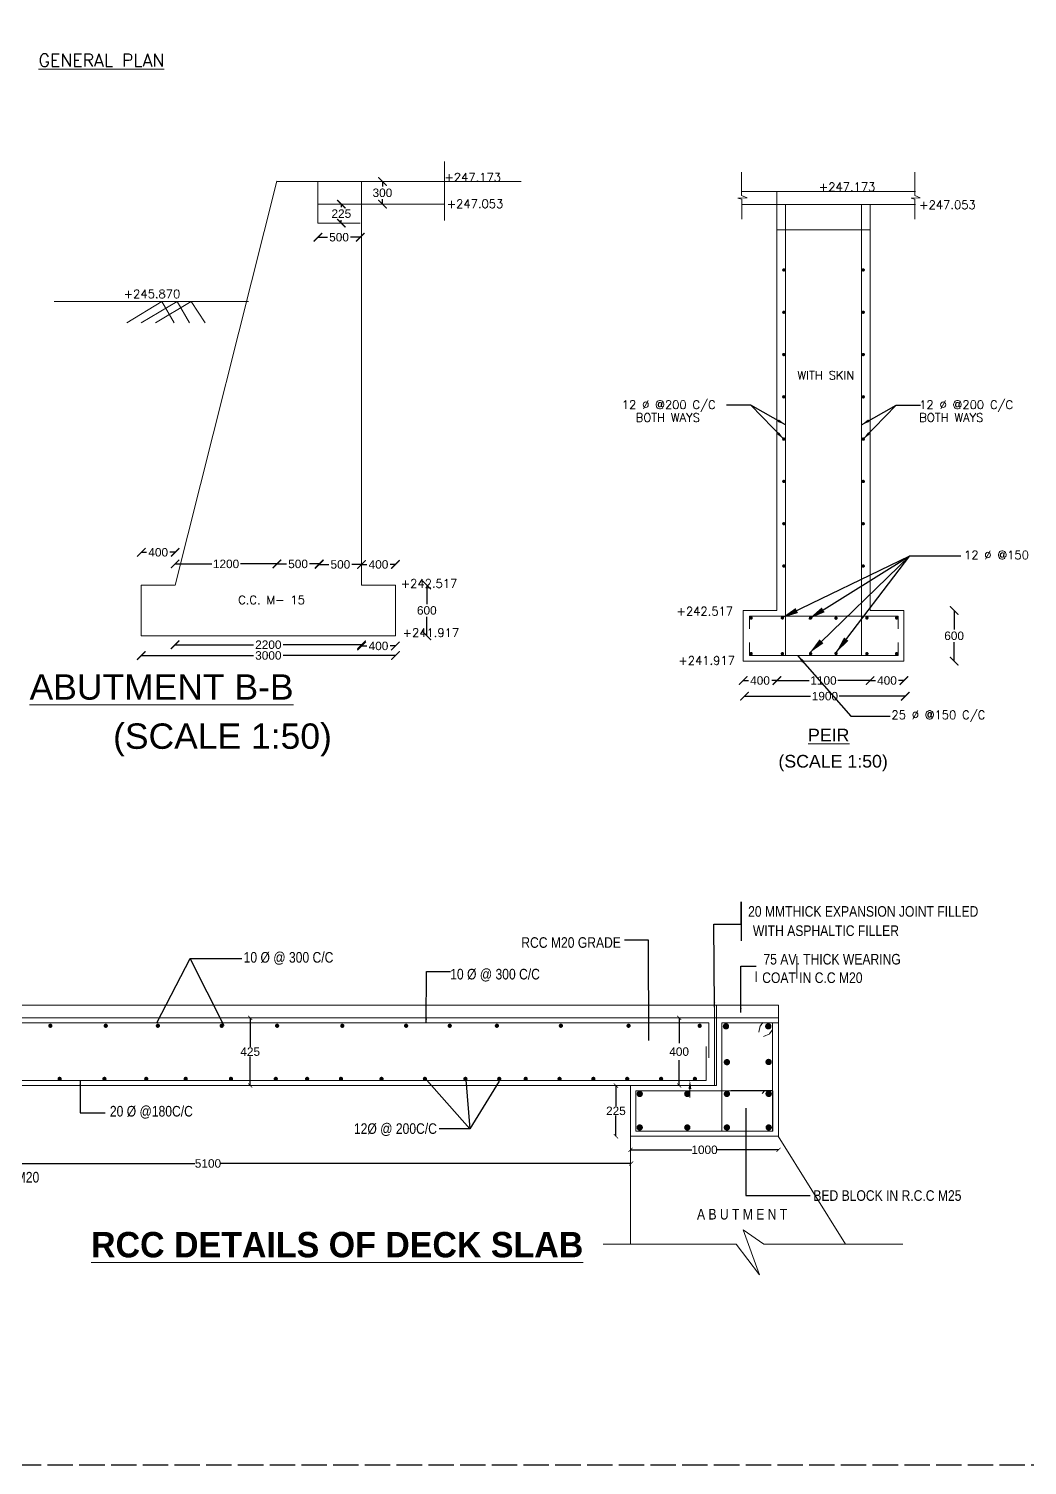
# Model space of a CAD drawing. Header units: feet. Extents: x 231797 to 1357550, y -93095 to 44152.
# Drawn here: x 243270.9 to 243506.9, y 16905 to 17244.6 of the extents above; entities that cross this region are included whole.
import ezdxf

# ---------------------------------------------------------------- set-up
doc = ezdxf.new("R2010")
doc.units = ezdxf.units.FT
doc.header["$LTSCALE"] = 2
doc.header["$MEASUREMENT"] = 0
doc.linetypes.add('ACAD_ISO02W100', pattern=[15, 12, -3])
doc.layers.add('5', color=7, linetype='Continuous')
doc.styles.add('ARIAL NARROW', font='ARIALN.TTF')
doc.styles.add('CITYBLUEPR', font='cityb___.ttf')
doc.styles.add('ROMANS', font='romans')
doc.styles.add('ROMANT', font='romant')
doc.styles.get("Standard").update_dxf_attribs({"font": 'arial.ttf'})
doc.dimstyles.new('100 sc', dxfattribs={"dimtxt": 2, "dimasz": 2, "dimexe": 1.25, "dimexo": 0.625, "dimgap": 0.5, "dimtad": 0, "dimtih": 1, "dimtoh": 1, "dimdec": 0, "dimlfac": 100, "dimtxsty": 'Standard', "dimblk": 'ARCHTICK', "dimcen": 2.5, "dimse1": 1, "dimse2": 1, "dimclrd": 256, "dimclrt": 256, "dimadec": 0, "dimazin": 0, "dimtfac": 1, "dimtdec": 0, "dimtmove": 0, "dimatfit": 3, "dimfxl": 1, "dimarcsym": 0})
doc.dimstyles.new('200SC', dxfattribs={"dimtxt": 2, "dimasz": 1, "dimexe": 0.18, "dimexo": 0.0625, "dimgap": 0.09, "dimtad": 0, "dimtih": 1, "dimtoh": 1, "dimdec": 0, "dimlfac": 200, "dimzin": 0, "dimdsep": 46, "dimtxsty": 'Standard', "dimblk": 'ARCHTICK', "dimcen": 0.09, "dimse1": 1, "dimse2": 1, "dimclrd": 256, "dimclre": 5, "dimclrt": 256, "dimadec": 0, "dimazin": 0, "dimtfac": 1, "dimtdec": 0, "dimtofl": 0, "dimtmove": 0, "dimatfit": 3, "dimfxl": 1, "dimtolj": 1, "dimtzin": 0, "dimarcsym": 0})

# ---------------------------------------------------------------- blocks, each defined once
blk = doc.blocks.new('_ArchTick')
at = {"color": 0, "linetype": 'ByBlock', "const_width": 0.15}
blk.add_lwpolyline([(-0.5, -0.5), (0.5, 0.5)], dxfattribs=at)
blk = doc.blocks.new('*D181')
at = {"lineweight": -2, "transparency": 16777216}
for p, q in [((243439.74, 17090.55), (243441, 17090.55)), ((243447.74, 17090.55), (243446.49, 17090.55))]:
    blk.add_line(p, q, dxfattribs=at)
at = {"layer": 'Defpoints', "color": 0, "transparency": 16777216}
for p in [(243439.74, 17095.12), (243447.74, 17095.12), (243447.74, 17090.55)]:
    blk.add_point(p, dxfattribs=at)
at = {"lineweight": -2, "transparency": 16777216, "xscale": 2, "yscale": 2, "zscale": 2, "rotation": 180}
blk.add_blockref('_ArchTick', (243439.74, 17090.55), dxfattribs=at)
at = {"lineweight": -2, "transparency": 16777216, "xscale": 2, "yscale": 2, "zscale": 2}
blk.add_blockref('_ArchTick', (243447.74, 17090.55), dxfattribs=at)
at = {"lineweight": 13, "transparency": 16777216, "insert": (243443.74, 17090.55), "char_height": 2, "attachment_point": 5}
blk.add_mtext('400', dxfattribs=at)
blk = doc.blocks.new('*D182')
at = {"lineweight": -2, "transparency": 16777216}
for p, q in [((243447.74, 17090.55), (243455.35, 17090.55)), ((243469.74, 17090.55), (243462.13, 17090.55))]:
    blk.add_line(p, q, dxfattribs=at)
at = {"layer": 'Defpoints', "color": 0, "transparency": 16777216}
for p in [(243447.74, 17095.12), (243469.74, 17095.12), (243469.74, 17090.55)]:
    blk.add_point(p, dxfattribs=at)
at = {"lineweight": -2, "transparency": 16777216, "xscale": 2, "yscale": 2, "zscale": 2, "rotation": 180}
blk.add_blockref('_ArchTick', (243447.74, 17090.55), dxfattribs=at)
at = {"lineweight": -2, "transparency": 16777216, "xscale": 2, "yscale": 2, "zscale": 2}
blk.add_blockref('_ArchTick', (243469.74, 17090.55), dxfattribs=at)
at = {"lineweight": 13, "transparency": 16777216, "insert": (243458.74, 17090.55), "char_height": 2, "attachment_point": 5}
blk.add_mtext('1100', dxfattribs=at)
blk = doc.blocks.new('*D183')
at = {"lineweight": -2, "transparency": 16777216}
for p, q in [((243469.74, 17090.55), (243471, 17090.55)), ((243477.74, 17090.55), (243476.49, 17090.55))]:
    blk.add_line(p, q, dxfattribs=at)
at = {"layer": 'Defpoints', "color": 0, "transparency": 16777216}
for p in [(243469.74, 17095.12), (243477.74, 17095.12), (243477.74, 17090.55)]:
    blk.add_point(p, dxfattribs=at)
at = {"lineweight": -2, "transparency": 16777216, "xscale": 2, "yscale": 2, "zscale": 2, "rotation": 180}
blk.add_blockref('_ArchTick', (243469.74, 17090.55), dxfattribs=at)
at = {"lineweight": -2, "transparency": 16777216, "xscale": 2, "yscale": 2, "zscale": 2}
blk.add_blockref('_ArchTick', (243477.74, 17090.55), dxfattribs=at)
at = {"lineweight": 13, "transparency": 16777216, "insert": (243473.74, 17090.55), "char_height": 2, "attachment_point": 5}
blk.add_mtext('400', dxfattribs=at)
blk = doc.blocks.new('*D184')
at = {"lineweight": -2, "transparency": 16777216}
for p, q in [((243440.07, 17086.85), (243455.68, 17086.85)), ((243478.07, 17086.85), (243462.46, 17086.85))]:
    blk.add_line(p, q, dxfattribs=at)
at = {"layer": 'Defpoints', "color": 0, "transparency": 16777216}
for p in [(243440.07, 17097.44), (243478.07, 17097.44), (243478.07, 17086.85)]:
    blk.add_point(p, dxfattribs=at)
at = {"lineweight": -2, "transparency": 16777216, "xscale": 2, "yscale": 2, "zscale": 2, "rotation": 180}
blk.add_blockref('_ArchTick', (243440.07, 17086.85), dxfattribs=at)
at = {"lineweight": -2, "transparency": 16777216, "xscale": 2, "yscale": 2, "zscale": 2}
blk.add_blockref('_ArchTick', (243478.07, 17086.85), dxfattribs=at)
at = {"lineweight": 13, "transparency": 16777216, "insert": (243459.07, 17086.85), "char_height": 2, "attachment_point": 5}
blk.add_mtext('1900', dxfattribs=at)
blk = doc.blocks.new('*D185')
at = {"lineweight": -2, "transparency": 16777216}
for p, q in [((243489.61, 17107.12), (243489.61, 17102.65)), ((243489.61, 17095.12), (243489.61, 17099.6))]:
    blk.add_line(p, q, dxfattribs=at)
at = {"layer": 'Defpoints', "color": 0, "transparency": 16777216}
for p in [(243477.74, 17107.12), (243489.61, 17107.12), (243477.74, 17095.12)]:
    blk.add_point(p, dxfattribs=at)
at = {"lineweight": -2, "transparency": 16777216, "xscale": 2, "yscale": 2, "zscale": 2}
for p, rotation in [((243489.61, 17107.12), 90), ((243489.61, 17095.12), 270)]:
    blk.add_blockref('_ArchTick', p, dxfattribs=dict(at, rotation=rotation))
at = {"lineweight": 13, "transparency": 16777216, "insert": (243489.61, 17101.12), "char_height": 2, "attachment_point": 5}
blk.add_mtext('600', dxfattribs=at)
blk = doc.blocks.new('*D186')
at = {"lineweight": -2, "transparency": 16777216}
for p, q in [((243297.5, 17096.47), (243324.05, 17096.47)), ((243357.56, 17096.47), (243331.01, 17096.47))]:
    blk.add_line(p, q, dxfattribs=at)
at = {"layer": 'Defpoints', "color": 0, "transparency": 16777216}
for p in [(243297.5, 17106.25), (243357.56, 17106.25), (243357.56, 17096.47)]:
    blk.add_point(p, dxfattribs=at)
at = {"lineweight": -2, "transparency": 16777216, "xscale": 2, "yscale": 2, "zscale": 2, "rotation": 180}
blk.add_blockref('_ArchTick', (243297.5, 17096.47), dxfattribs=at)
at = {"lineweight": -2, "transparency": 16777216, "xscale": 2, "yscale": 2, "zscale": 2}
blk.add_blockref('_ArchTick', (243357.56, 17096.47), dxfattribs=at)
at = {"lineweight": 13, "transparency": 16777216, "insert": (243327.53, 17096.47), "char_height": 2, "attachment_point": 5}
blk.add_mtext('3000', dxfattribs=at)
blk = doc.blocks.new('*D187')
at = {"lineweight": -2, "transparency": 16777216}
for p, q in [((243305.5, 17099.01), (243324.03, 17099.01)), ((243349.56, 17099.01), (243331.03, 17099.01))]:
    blk.add_line(p, q, dxfattribs=at)
at = {"layer": 'Defpoints', "color": 0, "transparency": 16777216}
for p in [(243305.5, 17113.12), (243349.56, 17113.12), (243349.56, 17099.01)]:
    blk.add_point(p, dxfattribs=at)
at = {"lineweight": -2, "transparency": 16777216, "xscale": 2, "yscale": 2, "zscale": 2, "rotation": 180}
blk.add_blockref('_ArchTick', (243305.5, 17099.01), dxfattribs=at)
at = {"lineweight": -2, "transparency": 16777216, "xscale": 2, "yscale": 2, "zscale": 2}
blk.add_blockref('_ArchTick', (243349.56, 17099.01), dxfattribs=at)
at = {"lineweight": 13, "transparency": 16777216, "insert": (243327.53, 17099.01), "char_height": 2, "attachment_point": 5}
blk.add_mtext('2200', dxfattribs=at)
blk = doc.blocks.new('*D188')
at = {"lineweight": -2, "transparency": 16777216}
for p, q in [((243305.5, 17118.11), (243314.14, 17118.11)), ((243329.56, 17118.11), (243320.92, 17118.11))]:
    blk.add_line(p, q, dxfattribs=at)
at = {"layer": 'Defpoints', "color": 0, "transparency": 16777216}
for p in [(243329.56, 17118.11), (243329.56, 17118.11), (243305.5, 17113.12)]:
    blk.add_point(p, dxfattribs=at)
at = {"lineweight": -2, "transparency": 16777216, "xscale": 2, "yscale": 2, "zscale": 2, "rotation": 180}
blk.add_blockref('_ArchTick', (243305.5, 17118.11), dxfattribs=at)
at = {"lineweight": -2, "transparency": 16777216, "xscale": 2, "yscale": 2, "zscale": 2}
blk.add_blockref('_ArchTick', (243329.56, 17118.11), dxfattribs=at)
at = {"lineweight": 13, "transparency": 16777216, "insert": (243317.53, 17118.11), "char_height": 2, "attachment_point": 5}
blk.add_mtext('1200', dxfattribs=at)
blk = doc.blocks.new('*D189')
at = {"lineweight": -2, "transparency": 16777216}
for p, q in [((243349.56, 17117.99), (243350.82, 17117.99)), ((243357.56, 17117.99), (243356.31, 17117.99))]:
    blk.add_line(p, q, dxfattribs=at)
at = {"layer": 'Defpoints', "color": 0, "transparency": 16777216}
for p in [(243357.56, 17117.99), (243349.56, 17113.12), (243357.56, 17113.12)]:
    blk.add_point(p, dxfattribs=at)
at = {"lineweight": -2, "transparency": 16777216, "xscale": 2, "yscale": 2, "zscale": 2, "rotation": 180}
blk.add_blockref('_ArchTick', (243349.56, 17117.99), dxfattribs=at)
at = {"lineweight": -2, "transparency": 16777216, "xscale": 2, "yscale": 2, "zscale": 2}
blk.add_blockref('_ArchTick', (243357.56, 17117.99), dxfattribs=at)
at = {"lineweight": 13, "transparency": 16777216, "insert": (243353.56, 17117.99), "char_height": 2, "attachment_point": 5}
blk.add_mtext('400', dxfattribs=at)
blk = doc.blocks.new('*D190')
at = {"lineweight": -2, "transparency": 16777216}
for p, q in [((243339.56, 17117.99), (243341.86, 17117.99)), ((243349.56, 17117.99), (243347.27, 17117.99))]:
    blk.add_line(p, q, dxfattribs=at)
at = {"layer": 'Defpoints', "color": 0, "transparency": 16777216}
for p in [(243339.56, 17117.99), (243339.56, 17113.12), (243349.56, 17113.12)]:
    blk.add_point(p, dxfattribs=at)
at = {"lineweight": -2, "transparency": 16777216, "xscale": 2, "yscale": 2, "zscale": 2, "rotation": 180}
blk.add_blockref('_ArchTick', (243339.56, 17117.99), dxfattribs=at)
at = {"lineweight": -2, "transparency": 16777216, "xscale": 2, "yscale": 2, "zscale": 2}
blk.add_blockref('_ArchTick', (243349.56, 17117.99), dxfattribs=at)
at = {"lineweight": 13, "transparency": 16777216, "insert": (243344.56, 17117.99), "char_height": 2, "attachment_point": 5}
blk.add_mtext('500', dxfattribs=at)
blk = doc.blocks.new('*D191')
at = {"lineweight": -2, "transparency": 16777216}
for p, q in [((243329.56, 17118.11), (243331.86, 17118.11)), ((243339.56, 17118.11), (243337.27, 17118.11))]:
    blk.add_line(p, q, dxfattribs=at)
at = {"layer": 'Defpoints', "color": 0, "transparency": 16777216}
for p in [(243329.56, 17118.11), (243329.56, 17113.12), (243339.56, 17113.12)]:
    blk.add_point(p, dxfattribs=at)
at = {"lineweight": -2, "transparency": 16777216, "xscale": 2, "yscale": 2, "zscale": 2, "rotation": 180}
blk.add_blockref('_ArchTick', (243329.56, 17118.11), dxfattribs=at)
at = {"lineweight": -2, "transparency": 16777216, "xscale": 2, "yscale": 2, "zscale": 2}
blk.add_blockref('_ArchTick', (243339.56, 17118.11), dxfattribs=at)
at = {"lineweight": 13, "transparency": 16777216, "insert": (243334.56, 17118.11), "char_height": 2, "attachment_point": 5}
blk.add_mtext('500', dxfattribs=at)
blk = doc.blocks.new('*D192')
at = {"lineweight": -2, "transparency": 16777216}
for p, q in [((243297.5, 17120.86), (243298.75, 17120.86)), ((243305.5, 17120.86), (243304.25, 17120.86))]:
    blk.add_line(p, q, dxfattribs=at)
at = {"layer": 'Defpoints', "color": 0, "transparency": 16777216}
for p in [(243297.5, 17120.86), (243297.5, 17113.12), (243305.5, 17113.12)]:
    blk.add_point(p, dxfattribs=at)
at = {"lineweight": -2, "transparency": 16777216, "xscale": 2, "yscale": 2, "zscale": 2, "rotation": 180}
blk.add_blockref('_ArchTick', (243297.5, 17120.86), dxfattribs=at)
at = {"lineweight": -2, "transparency": 16777216, "xscale": 2, "yscale": 2, "zscale": 2}
blk.add_blockref('_ArchTick', (243305.5, 17120.86), dxfattribs=at)
at = {"lineweight": 13, "transparency": 16777216, "insert": (243301.5, 17120.86), "char_height": 2, "attachment_point": 5}
blk.add_mtext('400', dxfattribs=at)
blk = doc.blocks.new('*D193')
at = {"lineweight": -2, "transparency": 16777216}
for p, q in [((243364.98, 17113.12), (243364.98, 17108.64)), ((243364.98, 17101.12), (243364.98, 17105.6))]:
    blk.add_line(p, q, dxfattribs=at)
at = {"layer": 'Defpoints', "color": 0, "transparency": 16777216}
for p in [(243357.56, 17113.12), (243364.98, 17113.12), (243357.56, 17101.12)]:
    blk.add_point(p, dxfattribs=at)
at = {"lineweight": -2, "transparency": 16777216, "xscale": 2, "yscale": 2, "zscale": 2}
for p, rotation in [((243364.98, 17113.12), 90), ((243364.98, 17101.12), 270)]:
    blk.add_blockref('_ArchTick', p, dxfattribs=dict(at, rotation=rotation))
at = {"lineweight": 13, "transparency": 16777216, "insert": (243364.98, 17107.12), "char_height": 2, "attachment_point": 5}
blk.add_mtext('600', dxfattribs=at)
blk = doc.blocks.new('*D194')
at = {"lineweight": -2, "transparency": 16777216}
for p, q in [((243349.56, 17098.72), (243350.82, 17098.72)), ((243357.56, 17098.72), (243356.31, 17098.72))]:
    blk.add_line(p, q, dxfattribs=at)
at = {"layer": 'Defpoints', "color": 0, "transparency": 16777216}
for p in [(243349.56, 17101.12), (243349.56, 17098.72), (243357.56, 17101.12)]:
    blk.add_point(p, dxfattribs=at)
at = {"lineweight": -2, "transparency": 16777216, "xscale": 2, "yscale": 2, "zscale": 2, "rotation": 180}
blk.add_blockref('_ArchTick', (243349.56, 17098.72), dxfattribs=at)
at = {"lineweight": -2, "transparency": 16777216, "xscale": 2, "yscale": 2, "zscale": 2}
blk.add_blockref('_ArchTick', (243357.56, 17098.72), dxfattribs=at)
at = {"lineweight": 13, "transparency": 16777216, "insert": (243353.56, 17098.72), "char_height": 2, "attachment_point": 5}
blk.add_mtext('400', dxfattribs=at)
blk = doc.blocks.new('*D195')
at = {"lineweight": -2, "transparency": 16777216}
for p, q in [((243354.49, 17208.52), (243354.49, 17207.36)), ((243354.49, 17203.16), (243354.49, 17204.32))]:
    blk.add_line(p, q, dxfattribs=at)
at = {"layer": 'Defpoints', "color": 0, "transparency": 16777216}
for p in [(243349.24, 17208.52), (243354.49, 17208.52), (243349.24, 17203.16)]:
    blk.add_point(p, dxfattribs=at)
at = {"lineweight": -2, "transparency": 16777216, "xscale": 2, "yscale": 2, "zscale": 2}
for p, rotation in [((243354.49, 17208.52), 90), ((243354.49, 17203.16), 270)]:
    blk.add_blockref('_ArchTick', p, dxfattribs=dict(at, rotation=rotation))
at = {"lineweight": 13, "transparency": 16777216, "insert": (243354.49, 17205.84), "char_height": 2, "attachment_point": 5}
blk.add_mtext('300', dxfattribs=at)
blk = doc.blocks.new('*D196')
at = {"lineweight": -2, "transparency": 16777216}
for p, q in [((243344.78, 17203.16), (243344.78, 17202.43)), ((243344.78, 17198.66), (243344.78, 17199.39))]:
    blk.add_line(p, q, dxfattribs=at)
at = {"layer": 'Defpoints', "color": 0, "transparency": 16777216}
for p in [(243344.78, 17203.16), (243349.24, 17203.16), (243349.24, 17198.66)]:
    blk.add_point(p, dxfattribs=at)
at = {"lineweight": -2, "transparency": 16777216, "xscale": 2, "yscale": 2, "zscale": 2}
for p, rotation in [((243344.78, 17203.16), 90), ((243344.78, 17198.66), 270)]:
    blk.add_blockref('_ArchTick', p, dxfattribs=dict(at, rotation=rotation))
at = {"lineweight": 13, "transparency": 16777216, "insert": (243344.78, 17200.91), "char_height": 2, "attachment_point": 5}
blk.add_mtext('225', dxfattribs=at)
blk = doc.blocks.new('*D197')
at = {"lineweight": -2, "transparency": 16777216}
for p, q in [((243339.24, 17195.34), (243341.54, 17195.34)), ((243349.24, 17195.34), (243346.95, 17195.34))]:
    blk.add_line(p, q, dxfattribs=at)
at = {"layer": 'Defpoints', "color": 0, "transparency": 16777216}
for p in [(243339.24, 17198.66), (243349.24, 17198.66), (243349.24, 17195.34)]:
    blk.add_point(p, dxfattribs=at)
at = {"lineweight": -2, "transparency": 16777216, "xscale": 2, "yscale": 2, "zscale": 2, "rotation": 180}
blk.add_blockref('_ArchTick', (243339.24, 17195.34), dxfattribs=at)
at = {"lineweight": -2, "transparency": 16777216, "xscale": 2, "yscale": 2, "zscale": 2}
blk.add_blockref('_ArchTick', (243349.24, 17195.34), dxfattribs=at)
at = {"lineweight": 13, "transparency": 16777216, "insert": (243344.24, 17195.34), "char_height": 2, "attachment_point": 5}
blk.add_mtext('500', dxfattribs=at)
blk = doc.blocks.new('*D243')
at = {"lineweight": -2, "ltscale": 0.25, "transparency": 16777216}
for p, q in [((243413.13, 16979.61), (243427.64, 16979.61)), ((243448.1, 16979.61), (243433.6, 16979.61))]:
    blk.add_line(p, q, dxfattribs=at)
at = {"layer": 'Defpoints', "color": 0, "ltscale": 0.25, "transparency": 16777216}
for p in [(243413.13, 16982.6), (243448.1, 16982.6), (243448.1, 16979.61)]:
    blk.add_point(p, dxfattribs=at)
at = {"lineweight": -2, "ltscale": 0.25, "transparency": 16777216, "rotation": 180}
blk.add_blockref('_ArchTick', (243413.13, 16979.61), dxfattribs=at)
at = {"lineweight": -2, "ltscale": 0.25, "transparency": 16777216}
blk.add_blockref('_ArchTick', (243448.1, 16979.61), dxfattribs=at)
at = {"lineweight": 13, "ltscale": 0.25, "transparency": 16777216, "insert": (243430.62, 16979.61), "char_height": 2, "attachment_point": 5}
blk.add_mtext('\\A1;1000', dxfattribs=at)
blk = doc.blocks.new('*D244')
at = {"lineweight": -2, "ltscale": 0.25, "transparency": 16777216}
for p, q in [((243409.68, 16994.82), (243409.68, 16989.93)), ((243409.68, 16982.82), (243409.68, 16987.71))]:
    blk.add_line(p, q, dxfattribs=at)
at = {"layer": 'Defpoints', "color": 0, "ltscale": 0.25, "transparency": 16777216}
for p in [(243432.98, 16994.82), (243409.68, 16982.82), (243413.15, 16982.82)]:
    blk.add_point(p, dxfattribs=at)
at = {"lineweight": -2, "ltscale": 0.25, "transparency": 16777216}
for p, rotation in [((243409.68, 16994.82), 90), ((243409.68, 16982.82), 270)]:
    blk.add_blockref('_ArchTick', p, dxfattribs=dict(at, rotation=rotation))
at = {"lineweight": 13, "ltscale": 0.25, "transparency": 16777216, "insert": (243409.68, 16988.82), "char_height": 2, "attachment_point": 5}
blk.add_mtext('\\A1;225', dxfattribs=at)
blk = doc.blocks.new('*D245')
at = {"lineweight": -2, "ltscale": 0.25, "transparency": 16777216}
for p, q in [((243213.24, 16976.38), (243310.19, 16976.38)), ((243413.28, 16976.38), (243316.33, 16976.38))]:
    blk.add_line(p, q, dxfattribs=at)
at = {"layer": 'Defpoints', "color": 0, "ltscale": 0.25, "transparency": 16777216}
for p in [(243213.24, 16990.83), (243413.28, 16990.76), (243213.24, 16976.38)]:
    blk.add_point(p, dxfattribs=at)
at = {"lineweight": -2, "ltscale": 0.25, "transparency": 16777216, "rotation": 180}
blk.add_blockref('_ArchTick', (243213.24, 16976.38), dxfattribs=at)
at = {"lineweight": -2, "ltscale": 0.25, "transparency": 16777216}
blk.add_blockref('_ArchTick', (243413.28, 16976.38), dxfattribs=at)
at = {"lineweight": 13, "ltscale": 0.25, "transparency": 16777216, "insert": (243313.26, 16976.38), "char_height": 2, "attachment_point": 5}
blk.add_mtext('\\A1;5100', dxfattribs=at)
blk = doc.blocks.new('*D267')
at = {"lineweight": -2, "ltscale": 0.25, "transparency": 16777216}
for p, q in [((243323.24, 17010.82), (243323.24, 17003.93)), ((243323.24, 16994.82), (243323.24, 17001.71))]:
    blk.add_line(p, q, dxfattribs=at)
at = {"layer": 'Defpoints', "color": 0, "ltscale": 0.25, "transparency": 16777216}
for p in [(243323.24, 17010.82), (243323.24, 17010.82), (243323.24, 16994.82)]:
    blk.add_point(p, dxfattribs=at)
at = {"lineweight": -2, "ltscale": 0.25, "transparency": 16777216}
for p, rotation in [((243323.24, 17010.82), 90), ((243323.24, 16994.82), 270)]:
    blk.add_blockref('_ArchTick', p, dxfattribs=dict(at, rotation=rotation))
at = {"lineweight": 13, "ltscale": 0.25, "transparency": 16777216, "insert": (243323.24, 17002.82), "char_height": 2, "attachment_point": 5}
blk.add_mtext('\\A1;425', dxfattribs=at)
blk = doc.blocks.new('*D275')
at = {"linetype": 'ACAD_ISO02W100', "lineweight": -2, "ltscale": 0.25, "transparency": 16777216}
for p, q in [((243424.62, 17010.82), (243424.62, 17003.93)), ((243424.62, 16994.82), (243424.62, 17001.71))]:
    blk.add_line(p, q, dxfattribs=at)
at = {"layer": 'Defpoints', "color": 0, "linetype": 'ACAD_ISO02W100', "ltscale": 0.25, "transparency": 16777216}
for p in [(243432.98, 17010.82), (243424.62, 16994.82), (243432.98, 16994.82)]:
    blk.add_point(p, dxfattribs=at)
at = {"linetype": 'ACAD_ISO02W100', "lineweight": -2, "ltscale": 0.25, "transparency": 16777216}
for p, rotation in [((243424.62, 17010.82), 90), ((243424.62, 16994.82), 270)]:
    blk.add_blockref('_ArchTick', p, dxfattribs=dict(at, rotation=rotation))
at = {"linetype": 'ACAD_ISO02W100', "ltscale": 0.25, "transparency": 16777216, "insert": (243424.62, 17002.82), "char_height": 2, "attachment_point": 5}
blk.add_mtext('\\A1;400', dxfattribs=at)

msp = doc.modelspace()

# ---------------------------------------------------------------- linework, layer by layer
at = {"color": 7, "lineweight": 13, "ltscale": 0.25}
for p, q in [((243305.5011, 17113.1163), (243329.5639, 17208.5616)), ((243387.2855, 17208.4816), (243329.5432, 17208.4816)), ((243349.5639, 17208.4816), (243329.5639, 17208.5616)), ((243349.2449, 17208.5228), (243339.2449, 17208.5228)), ((243339.2449, 17208.5228), (243339.2449, 17198.6576)), ((243349.2449, 17208.5228), (243369.5724, 17208.5228)), ((243349.2449, 17203.1576), (243339.2449, 17203.1576)), ((243349.2449, 17203.1576), (243369.1498, 17203.1576)), ((243480.4939, 17206.1163), (243439.2471, 17206.1163)), ((243447.7421, 17107.1249), (243447.7421, 17206.1163)), ((243480.4592, 17203.1163), (243439.3258, 17203.1163)), ((243449.7617, 17203.1163), (243449.7617, 17096.4934)), ((243467.7225, 17203.1163), (243467.7225, 17096.4934)), ((243469.7421, 17107.1249), (243469.7421, 17203.1163)), ((243349.2449, 17198.6576), (243339.2449, 17198.6576)), ((243469.7421, 17197.1163), (243447.7421, 17197.1163)), ((243322.8373, 17180.1763), (243276.9134, 17180.1763)), ((243297.5011, 17113.1163), (243297.5011, 17101.1163)), ((243305.5011, 17113.1163), (243297.5011, 17113.1163)), ((243447.7421, 17107.1249), (243439.7421, 17107.1249)), ((243439.7421, 17107.1249), (243439.7421, 17095.1249)), ((243477.7421, 17107.1249), (243469.7421, 17107.1249)), ((243477.7421, 17095.1249), (243477.7421, 17107.1249)), ((243439.7421, 17095.1249), (243477.7421, 17095.1249)), ((243452.4161, 17025.4028), (243452.4161, 17020.1085)), ((243442.8049, 17019.2993), (243442.8049, 17021.8067)), ((243193.8291, 17013.8193), (243350.5082, 17013.8193)), ((243350.1703, 17013.8193), (243369.4793, 17013.8193)), ((243365.7417, 17013.8193), (243432.9822, 17013.8193)), ((243432.9822, 17013.8193), (243432.9822, 16997.1693)), ((243439.2177, 17013.8193), (243432.9822, 17013.8193)), ((243433.4822, 17013.8193), (243433.4822, 16997.1693)), ((243433.4822, 17013.8009), (243448.1097, 17013.8009)), ((243448.1097, 16982.8193), (243448.1097, 17013.8009)), ((243193.8291, 17010.8193), (243350.5082, 17010.8193)), ((243195.8291, 17009.6193), (243350.5082, 17009.6193)), ((243349.8435, 17010.8193), (243369.4793, 17010.8193)), ((243350.5082, 17009.6193), (243369.4793, 17009.6193)), ((243365.7417, 17010.8193), (243432.9822, 17010.8193)), ((243365.7417, 17009.6193), (243431.6036, 17009.6193)), ((243431.6036, 17009.6193), (243431.6036, 17001.3694)), ((243448.1097, 17010.8193), (243433.0866, 17010.8193)), ((243433.4822, 17010.8193), (243448.1097, 17010.8193)), ((243434.7111, 17009.6193), (243448.1097, 17009.6193)), ((243434.7111, 16997.1749), (243434.7111, 17009.6193)), ((243444.3906, 17009.693), (243443.8774, 17008.9099)), ((243446.6461, 17004.0104), (243446.6461, 17009.6193)), ((243443.7903, 17008.9099), (243443.4637, 17007.4647)), ((243446.0701, 17006.9985), (243444.5772, 17006.3925)), ((243446.5834, 17007.9309), (243445.983, 17006.9985)), ((243430.9822, 16997.1694), (243430.9822, 17004.0193)), ((243446.6461, 16984.0193), (243446.6461, 17004.5218)), ((243195.8291, 16996.0193), (243350.5082, 16996.0193)), ((243350.3336, 16996.0193), (243369.4793, 16996.0193)), ((243365.7417, 16996.0193), (243430.9822, 16996.0193)), ((243430.9822, 16996.0193), (243430.9822, 16997.1749)), ((243432.9822, 16997.1749), (243432.9822, 16994.8193)), ((243433.4822, 16997.1749), (243433.4822, 16994.8193)), ((243434.7111, 16984.0193), (243434.7111, 16997.1749)), ((243193.3491, 16994.8193), (243350.5082, 16994.8193)), ((243193.3491, 16994.8193), (243433.4822, 16994.8193)), ((243350.5082, 16994.8193), (243369.4793, 16994.8193)), ((243365.7417, 16994.8193), (243432.9822, 16994.8193)), ((243413.1517, 16982.8193), (243413.1517, 16994.7809)), ((243414.3517, 16993.5809), (243446.796, 16993.5809)), ((243414.3517, 16984.0193), (243414.3517, 16993.5809)), ((243427.1652, 16994.0193), (243427.1652, 16992.0193)), ((243436.8537, 16993.6193), (243446.6461, 16993.6193)), ((243444.8569, 16993.6193), (243444.2504, 16992.9017)), ((243446.796, 16984.0193), (243446.796, 16993.5809)), ((243413.0866, 16985.8193), (243413.0866, 16957.3398)), ((243413.1517, 16982.8193), (243448.1097, 16982.8193)), ((243414.3517, 16984.0193), (243446.796, 16984.0193)), ((243448.0082, 16982.8193), (243463.9411, 16957.3398)), ((243444.6249, 16957.3398), (243439.7499, 16960.6953)), ((243439.7499, 16960.6953), (243443.6499, 16950.0976)), ((243438.1249, 16957.3398), (243406.6454, 16957.3398)), ((243443.6499, 16950.0976), (243438.1249, 16957.3398)), ((243444.6249, 16957.3398), (243477.4678, 16957.3398))]:
    msp.add_line(p, q, dxfattribs=at)
at = {"color": 7, "lineweight": 13}
for p, q in [((243302.3237, 17180.1763), (243294.0519, 17175.1438)), ((243305.9522, 17180.1763), (243297.4978, 17175.1438)), ((243309.2821, 17180.1763), (243300.8207, 17175.1438)), ((243302.3237, 17180.1763), (243305.257, 17175.1438)), ((243305.9522, 17180.1763), (243308.887, 17175.1438)), ((243309.2821, 17180.1763), (243312.6116, 17175.1438)), ((243441.2153, 17105.7565), (243476.4181, 17105.7565)), ((243441.2153, 17102.7395), (243441.2153, 17105.7565)), ((243476.4181, 17102.7395), (243476.4181, 17105.7565)), ((243441.2153, 17099.5104), (243441.2153, 17096.4934)), ((243476.4181, 17099.5104), (243476.4181, 17096.4934)), ((243441.2153, 17096.4934), (243476.4181, 17096.4934))]:
    msp.add_line(p, q, dxfattribs=at)
at = {"linetype": 'ACAD_ISO02W100', "ltscale": 0.25}
msp.add_lwpolyline([(243013.2302, 17635.0433), (244038.8497, 17635.0433), (244038.8497, 16905.0498), (243013.2302, 16905.0498)], close=True, dxfattribs=at)
at = {"color": 7, "lineweight": 13, "ltscale": 0.25}
for points in [[(243439.3875, 17210.6872), (243439.3875, 17205.1898), (243440.6679, 17204.6742), (243438.5017, 17204.5832), (243439.4027, 17204.3101), (243439.4027, 17199.6015)], [(243480.3394, 17210.6872), (243480.3394, 17205.1898), (243481.6199, 17204.6742), (243479.4536, 17204.5832), (243480.3547, 17204.3101), (243480.3547, 17199.6015)]]:
    msp.add_lwpolyline(points, dxfattribs=at)
at = {"color": 7, "lineweight": 13, "const_width": 0.4}
for points in [[(243449.5612, 17187.6149, 1), (243449.1612, 17187.6149, 1)], [(243467.923, 17187.6149, -1), (243468.323, 17187.6149, -1)], [(243449.5612, 17177.6149, 1), (243449.1612, 17177.6149, 1)], [(243467.923, 17177.6149, -1), (243468.323, 17177.6149, -1)], [(243449.5612, 17167.6149, 1), (243449.1612, 17167.6149, 1)], [(243467.923, 17167.6149, -1), (243468.323, 17167.6149, -1)], [(243449.5612, 17157.6149, 1), (243449.1612, 17157.6149, 1)], [(243467.923, 17157.6149, -1), (243468.323, 17157.6149, -1)], [(243449.5612, 17147.6149, 1), (243449.1612, 17147.6149, 1)], [(243467.923, 17147.6149, -1), (243468.323, 17147.6149, -1)], [(243449.5612, 17137.6149, 1), (243449.1612, 17137.6149, 1)], [(243467.923, 17137.6149, -1), (243468.323, 17137.6149, -1)], [(243449.5612, 17127.6149, 1), (243449.1612, 17127.6149, 1)], [(243467.923, 17127.6149, -1), (243468.323, 17127.6149, -1)], [(243449.5612, 17117.6149, 1), (243449.1612, 17117.6149, 1)], [(243467.923, 17117.6149, -1), (243468.323, 17117.6149, -1)], [(243441.4249, 17105.3336, 1), (243441.8249, 17105.3336, 1)], [(243448.8259, 17105.3582, 1), (243449.2259, 17105.3582, 1)], [(243455.4835, 17105.3362, 1), (243455.8835, 17105.3362, 1)], [(243461.5019, 17105.2962, 1), (243461.9019, 17105.2962, 1)], [(243468.7984, 17105.352, 1), (243469.1984, 17105.352, 1)], [(243475.818, 17105.3511, 1), (243476.218, 17105.3511, 1)], [(243441.4249, 17096.9163, -1), (243441.8249, 17096.9163, -1)], [(243448.8259, 17096.8917, -1), (243449.2259, 17096.8917, -1)], [(243455.4835, 17096.9136, -1), (243455.8835, 17096.9136, -1)], [(243461.5019, 17096.9536, -1), (243461.9019, 17096.9536, -1)], [(243468.7984, 17096.8979, -1), (243469.1984, 17096.8979, -1)], [(243475.818, 17096.8987, -1), (243476.218, 17096.8987, -1)]]:
    msp.add_lwpolyline(points, format="xyb", close=True, dxfattribs=at)
at = {"color": 7, "lineweight": 13, "ltscale": 0.25}
for points, const_width in [([(243275.7563, 17008.9403, 1), (243276.2563, 17008.9403, 1)], 0.5), ([(243288.853, 17008.9403, 1), (243289.353, 17008.9403, 1)], 0.5), ([(243301.1757, 17008.9403, 1), (243301.6757, 17008.9403, 1)], 0.5), ([(243316.2537, 17008.9403, 1), (243316.7537, 17008.9403, 1)], 0.5), ([(243329.3504, 17008.9403, 1), (243329.8504, 17008.9403, 1)], 0.5), ([(243344.7601, 17008.9403, 1), (243345.2601, 17008.9403, 1)], 0.5), ([(243359.8381, 17008.9403, 1), (243360.3381, 17008.9403, 1)], 0.5), ([(243370.1555, 17008.9403, 1), (243370.6555, 17008.9403, 1)], 0.5), ([(243381.2939, 17008.9403, 1), (243381.7939, 17008.9403, 1)], 0.5), ([(243396.4159, 17008.9403, 1), (243396.9159, 17008.9403, 1)], 0.5), ([(243412.4159, 17008.9403, 1), (243412.9159, 17008.9403, 1)], 0.5), ([(243429.224, 17008.9403, 1), (243429.724, 17008.9403, 1)], 0.5), ([(243436.0674, 17008.8123, -1), (243435.3174, 17008.8123, -1)], 0.75), ([(243446.0637, 17008.8123, -1), (243445.3137, 17008.8123, -1)], 0.75), ([(243435.5383, 17000.3434, 1), (243436.2883, 17000.3434, 1)], 0.75), ([(243446.1415, 17000.3817, -1), (243445.3915, 17000.3817, -1)], 0.75), ([(243277.9479, 16996.3858, 1), (243278.4479, 16996.3858, 1)], 0.5), ([(243288.5377, 16996.3858, 1), (243289.0377, 16996.3858, 1)], 0.5), ([(243298.4232, 16996.3858, 1), (243298.9232, 16996.3858, 1)], 0.5), ([(243307.7515, 16996.3858, 1), (243308.2515, 16996.3858, 1)], 0.5), ([(243318.4453, 16996.3858, 1), (243318.9453, 16996.3858, 1)], 0.5), ([(243329.0351, 16996.3858, 1), (243329.5351, 16996.3858, 1)], 0.5), ([(243336.4448, 16996.3858, 1), (243336.9448, 16996.3858, 1)], 0.5), ([(243344.4448, 16996.3858, 1), (243344.9448, 16996.3858, 1)], 0.5), ([(243354.0297, 16996.3858, 1), (243354.5297, 16996.3858, 1)], 0.5), ([(243364.291, 16996.3858, 1), (243364.791, 16996.3858, 1)], 0.5), ([(243373.855, 16996.3858, 1), (243374.355, 16996.3858, 1)], 0.5), ([(243381.855, 16996.3858, 1), (243382.355, 16996.3858, 1)], 0.5), ([(243388.1005, 16996.3858, 1), (243388.6005, 16996.3858, 1)], 0.5), ([(243396.1005, 16996.3858, 1), (243396.6005, 16996.3858, 1)], 0.5), ([(243404.1005, 16996.3858, 1), (243404.6005, 16996.3858, 1)], 0.5), ([(243412.1005, 16996.3858, 1), (243412.6005, 16996.3858, 1)], 0.5), ([(243420.1005, 16996.3858, 1), (243420.6005, 16996.3858, 1)], 0.5), ([(243428.1005, 16996.3858, 1), (243428.6005, 16996.3858, 1)], 0.5), ([(243414.9219, 16992.838, 1), (243415.6719, 16992.838, 1)], 0.75), ([(243426.1798, 16992.838, 1), (243426.9298, 16992.838, 1)], 0.75), ([(243435.5383, 16992.838, 1), (243436.2883, 16992.838, 1)], 0.75), ([(243446.1415, 16992.8763, -1), (243445.3915, 16992.8763, -1)], 0.75), ([(243445.4131, 16992.838, 1), (243446.1631, 16992.838, 1)], 0.75), ([(243414.9219, 16984.8987, 1), (243415.6719, 16984.8987, 1)], 0.75), ([(243426.1798, 16984.8987, 1), (243426.9298, 16984.8987, 1)], 0.75), ([(243435.5383, 16984.8987, 1), (243436.2883, 16984.8987, 1)], 0.75), ([(243445.4131, 16984.8987, 1), (243446.1631, 16984.8987, 1)], 0.75)]:
    msp.add_lwpolyline(points, format="xyb", close=True, dxfattribs=dict(at, const_width=const_width))
msp.add_solid([(243426.8319, 16994.0193), (243427.4986, 16994.0193), (243427.1652, 16996.0193)], dxfattribs=at)
at = {"layer": '5', "color": 7, "lineweight": 13}
for p, q in [((243369.1498, 17213.2197), (243369.1498, 17199.3378)), ((243349.5639, 17113.1163), (243349.5639, 17208.4816)), ((243349.5639, 17113.1163), (243349.5639, 17208.4816)), ((243357.5639, 17113.1163), (243349.5639, 17113.1163)), ((243357.5639, 17101.1163), (243357.5639, 17113.1163)), ((243297.5011, 17101.1163), (243357.5639, 17101.1163))]:
    msp.add_line(p, q, dxfattribs=at)

# ---------------------------------------------------------------- texts
at = {"color": 7, "lineweight": 13, "style": 'ROMANT'}
msp.add_text('%%UGENERAL PLAN', height=3, dxfattribs=at).set_placement((243273.2303, 17235.6646))
at = {"color": 7, "lineweight": 13}
for s, height, p in [('%%UABUTMENT B-B', 6, (243271.102, 17086.0344)), (' (SCALE 1:50)', 6, (243288.5097, 17074.4091)), ('%%UPEIR', 3, (243455.079, 17076.1584)), ('(SCALE 1:50)', 3, (243448.0867, 17069.9746))]:
    msp.add_text(s, height=height, dxfattribs=at).set_placement(p)
at = {"color": 7, "lineweight": 13, "ltscale": 0.25}
for s, height, style, p in [('20 MMTHICK EXPANSION JOINT FILLED', 2.5, 'ARIAL NARROW', (243440.9214, 17034.7251)), ('WITH ASPHALTIC FILLER', 2.5, 'ARIAL NARROW', (243442.0501, 17030.1687)), ('RCC M20 GRADE', 2.5, 'ARIAL NARROW', (243387.311, 17027.371)), (' 10 %%C @ 300 C/C', 2.5, 'ARIAL NARROW', (243320.8956, 17023.8687)), ('75 AV. THICK WEARING', 2.5, 'ARIAL NARROW', (243444.5436, 17023.4238)), ('10 %%C @ 300 C/C', 2.5, 'ARIAL NARROW', (243370.5065, 17019.8967)), ('COAT IN C.C M20', 2.5, 'ARIAL NARROW', (243444.2545, 17019.0554)), ('20 %%C @180C/C', 2.5, 'ARIAL NARROW', (243290.0762, 16987.4902)), ('12%%C @ 200C/C', 2.5, 'ARIAL NARROW', (243347.7551, 16983.3857)), ('BED BLOCK IN R.C.C M20', 2.5, 'ARIAL NARROW', (243238.3849, 16971.8923)), ('BED BLOCK IN R.C.C M25', 2.5, 'ARIAL NARROW', (243456.338, 16967.557)), ('A B U T M E N T', 2.5, 'ARIAL NARROW', (243428.842, 16963.1413)), ('%%URCC DETAILS OF DECK SLAB', 6, 'CITYBLUEPR', (243285.6246, 16954.1971))]:
    msp.add_text(s, height=height, dxfattribs=dict(at, style=style)).set_placement(p)
at = {"layer": '5', "color": 7, "lineweight": 13, "style": 'ROMANS'}
for s, p in [('+247.173', (243369.1498, 17208.5228)), ('+247.173', (243457.6275, 17206.2427)), ('+247.053', (243369.6915, 17202.2525)), ('+247.053', (243481.3435, 17202.0111)), ('+245.870', (243293.3408, 17180.9467)), ('WITH SKIN ', (243452.5721, 17161.7193)), ('12 %%C @200 C/C', (243411.0585, 17154.7509)), ('12 %%C @200 C/C', (243481.3566, 17154.7509)), ('BOTH WAYS', (243414.3477, 17151.718)), ('BOTH WAYS', (243481.3566, 17151.718)), ('12 %%C @150 C/C', (243491.9491, 17119.2255)), ('+242.517', (243358.8195, 17112.4959)), ('C.C. M- 15', (243320.4033, 17108.5946)), ('+242.517', (243423.9942, 17105.9373)), ('+241.917', (243359.257, 17100.8468)), ('+241.917', (243424.4317, 17094.2882)), ('25 %%C @150 C/C', (243474.7891, 17081.4402))]:
    msp.add_text(s, height=2, dxfattribs=at).set_placement(p)

# ---------------------------------------------------------------- dimensions: what is measured, and where the dimension line sits
at = {"color": 7, "lineweight": 13}
for base, p1, p2, text, picture, middle in [((243354.4895, 17208.5228), (243349.2449, 17203.1576), (243349.2449, 17208.5228), '300', '*D195', (243354.4895, 17205.8402)), ((243344.782, 17203.1576), (243349.2449, 17198.6576), (243349.2449, 17203.1576), '225', '*D196', (243344.782, 17200.9076))]:
    dim = msp.add_linear_dim(base=base, p1=p1, p2=p2, angle=90, text=text, dimstyle='100 sc', override={"dimlfac": 50}, dxfattribs=at)
    dim.commit()
    dim.dimension.update_dxf_attribs({"geometry": picture, "text_midpoint": middle})
for base, p1, p2, text, picture, middle in [((243349.2449, 17195.3373), (243339.2449, 17198.6576), (243349.2449, 17198.6576), '500', '*D197', (243344.2449, 17195.3373)), ((243329.5639, 17118.1133), (243305.5011, 17113.1163), (243329.5639, 17118.1133), '1200', '*D188', (243317.5325, 17118.1133)), ((243349.5639, 17099.0085), (243305.5011, 17113.1163), (243349.5639, 17113.1163), '2200', '*D187', (243327.5325, 17099.0085))]:
    dim = msp.add_linear_dim(base=base, p1=p1, p2=p2, text=text, dimstyle='100 sc', override={"dimlfac": 50}, dxfattribs=at)
    dim.commit()
    dim.dimension.update_dxf_attribs({"geometry": picture, "text_midpoint": middle})
for base, p1, p2, picture, middle in [((243297.5011, 17120.8615), (243305.5011, 17113.1163), (243297.5011, 17113.1163), '*D192', (243301.5011, 17120.8615)), ((243329.5639, 17118.1133), (243339.5639, 17113.1163), (243329.5639, 17113.1163), '*D191', (243334.5639, 17118.1133)), ((243357.5639, 17117.993), (243349.5639, 17113.1163), (243357.5639, 17113.1163), '*D189', (243353.5639, 17117.993)), ((243349.5639, 17098.7154), (243357.5639, 17101.1163), (243349.5639, 17101.1163), '*D194', (243353.5639, 17098.7154))]:
    dim = msp.add_linear_dim(base=base, p1=p1, p2=p2, dimstyle='100 sc', override={"dimlfac": 50}, dxfattribs=at)
    dim.commit()
    dim.dimension.update_dxf_attribs({"geometry": picture, "text_midpoint": middle})
for base, p1, p2, text, picture, middle in [((243339.5639, 17117.993), (243349.5639, 17113.1163), (243339.5639, 17113.1163), '500', '*D190', (243344.5639, 17117.993)), ((243357.5639, 17096.4748), (243297.5011, 17106.2472), (243357.5639, 17106.2472), '3000', '*D186', (243327.5325, 17096.4748))]:
    dim = msp.add_linear_dim(base=base, p1=p1, p2=p2, text=text, dimstyle='100 sc', override={"dimlfac": 50}, dxfattribs=at)
    dim.commit()
    dim.dimension.update_dxf_attribs({"geometry": picture, "text_midpoint": middle, "dimtype": 160})
dim = msp.add_linear_dim(base=(243364.9796, 17113.1163), p1=(243357.5639, 17101.1163), p2=(243357.5639, 17113.1163), angle=90, dimstyle='100 sc', override={"dimlfac": 50}, dxfattribs=at)
dim.commit()
dim.dimension.update_dxf_attribs({"geometry": '*D193', "text_midpoint": (243364.9796, 17107.1163)})
dim = msp.add_linear_dim(base=(243489.6062, 17107.1249), p1=(243477.7421, 17095.1249), p2=(243477.7421, 17107.1249), angle=90, text='600', dimstyle='100 sc', dxfattribs=at)
dim.commit()
dim.dimension.update_dxf_attribs({"geometry": '*D185', "text_midpoint": (243489.6062, 17101.1249)})
for base, p1, p2, text, picture, middle in [((243447.7421, 17090.5511), (243439.7421, 17095.1249), (243447.7421, 17095.1249), '400', '*D181', (243443.7421, 17090.5511)), ((243478.0731, 17086.848), (243440.0731, 17097.4394), (243478.0731, 17097.4394), '1900', '*D184', (243459.0731, 17086.848)), ((243469.7421, 17090.5511), (243447.7421, 17095.1249), (243469.7421, 17095.1249), '1100', '*D182', (243458.7421, 17090.5511)), ((243477.7421, 17090.5511), (243469.7421, 17095.1249), (243477.7421, 17095.1249), '400', '*D183', (243473.7421, 17090.5511))]:
    dim = msp.add_linear_dim(base=base, p1=p1, p2=p2, text=text, dimstyle='100 sc', dxfattribs=at)
    dim.commit()
    dim.dimension.update_dxf_attribs({"geometry": picture, "text_midpoint": middle})
at = {"color": 7, "lineweight": 13, "ltscale": 0.25}
for base, p1, p2, text, picture, middle in [((243323.2359, 17010.8193), (243323.2359, 16994.8193), (243323.2359, 17010.8193), '425', '*D267', (243323.2359, 17002.8193)), ((243409.6791, 16982.8193), (243432.9822, 16994.8193), (243413.1517, 16982.8193), '225', '*D244', (243409.6791, 16988.8193))]:
    dim = msp.add_linear_dim(base=base, p1=p1, p2=p2, angle=90, text=text, dimstyle='200SC', dxfattribs=at)
    dim.commit()
    dim.dimension.update_dxf_attribs({"geometry": picture, "text_midpoint": middle})
at = {"linetype": 'ACAD_ISO02W100', "ltscale": 0.25}
dim = msp.add_linear_dim(base=(243424.6159, 16994.8193), p1=(243432.9822, 17010.8193), p2=(243432.9822, 16994.8193), angle=90, text='400', dimstyle='200SC', dxfattribs=at)
dim.commit()
dim.dimension.update_dxf_attribs({"geometry": '*D275', "text_midpoint": (243424.6159, 17002.8193)})
at = {"color": 7, "lineweight": 13, "ltscale": 0.25}
for base, p1, p2, text, picture, middle in [((243213.2447, 16976.3767), (243413.2789, 16990.7617), (243213.2447, 16990.8335), '5100', '*D245', (243313.2618, 16976.3767)), ((243448.1017, 16979.6123), (243413.1345, 16982.6007), (243448.1017, 16982.6007), '1000', '*D243', (243430.6181, 16979.6123))]:
    dim = msp.add_linear_dim(base=base, p1=p1, p2=p2, text=text, dimstyle='200SC', dxfattribs=at)
    dim.commit()
    dim.dimension.update_dxf_attribs({"geometry": picture, "text_midpoint": middle})

# ---------------------------------------------------------------- leaders
for points, dimstyle in [([(243449.3612, 17147.5863), (243441.5941, 17155.6469), (243435.8282, 17155.6469)], '100 sc'), ([(243449.7617, 17151.015), (243441.5941, 17155.6469)], '100 sc'), ([(243467.7225, 17151.015), (243475.8901, 17155.6469)], '100 sc'), ([(243468.123, 17147.5863), (243475.8901, 17155.6469), (243481.656, 17155.6469)], '100 sc'), ([(243452.6167, 17096.4934), (243465.2219, 17082.1355), (243474.5288, 17082.1355)], '100 sc'), ([(243432.98, 17013.3661), (243432.827, 17032.9288), (243439.2512, 17032.9288), (243439.2512, 17038.2129), (243439.2512, 17029.0295)], '200SC'), ([(243417.4246, 17005.4498), (243417.4154, 17029.2148), (243411.7127, 17029.2148)], '200SC'), ([(243301.2352, 17009.7714), (243309.0685, 17024.8422)], '200SC'), ([(243317.0717, 17008.9313), (243309.0685, 17024.8422), (243321.2641, 17024.8422)], '200SC'), ([(243364.8635, 17009.6193), (243364.8717, 17021.7688), (243370.5565, 17021.7688)], '200SC'), ([(243439.2202, 17012.0946), (243439.2039, 17023.035), (243442.8049, 17023.035)], '200SC'), ([(243283.0512, 16996.0193), (243283.0512, 16988.3885), (243289.0014, 16988.3885)], '200SC'), ([(243364.9074, 16996.1298), (243375.19, 16984.6002)], '200SC'), ([(243374.2197, 16996.1298), (243375.19, 16984.6002)], '200SC'), ([(243382.0452, 16995.8798), (243375.19, 16984.6002), (243367.9031, 16984.6002)], '200SC'), ([(243440.4092, 16989.4944), (243440.4092, 16968.8549), (243455.5842, 16968.8549)], '200SC')]:
    msp.add_leader(points, dimstyle=dimstyle, dxfattribs=at)
for points in [[(243448.8259, 17105.3582), (243479.1342, 17120.0557), (243491.2169, 17120.0557)], [(243455.2631, 17105.1415), (243479.1342, 17120.0557)], [(243455.4067, 17097.0476), (243479.1342, 17120.0557)], [(243461.7019, 17097.1536), (243479.1342, 17120.0557)]]:
    msp.add_leader(points, dimstyle='100 sc', override={"dimasz": 4}, dxfattribs=at)

doc.saveas('drawing.dxf')
